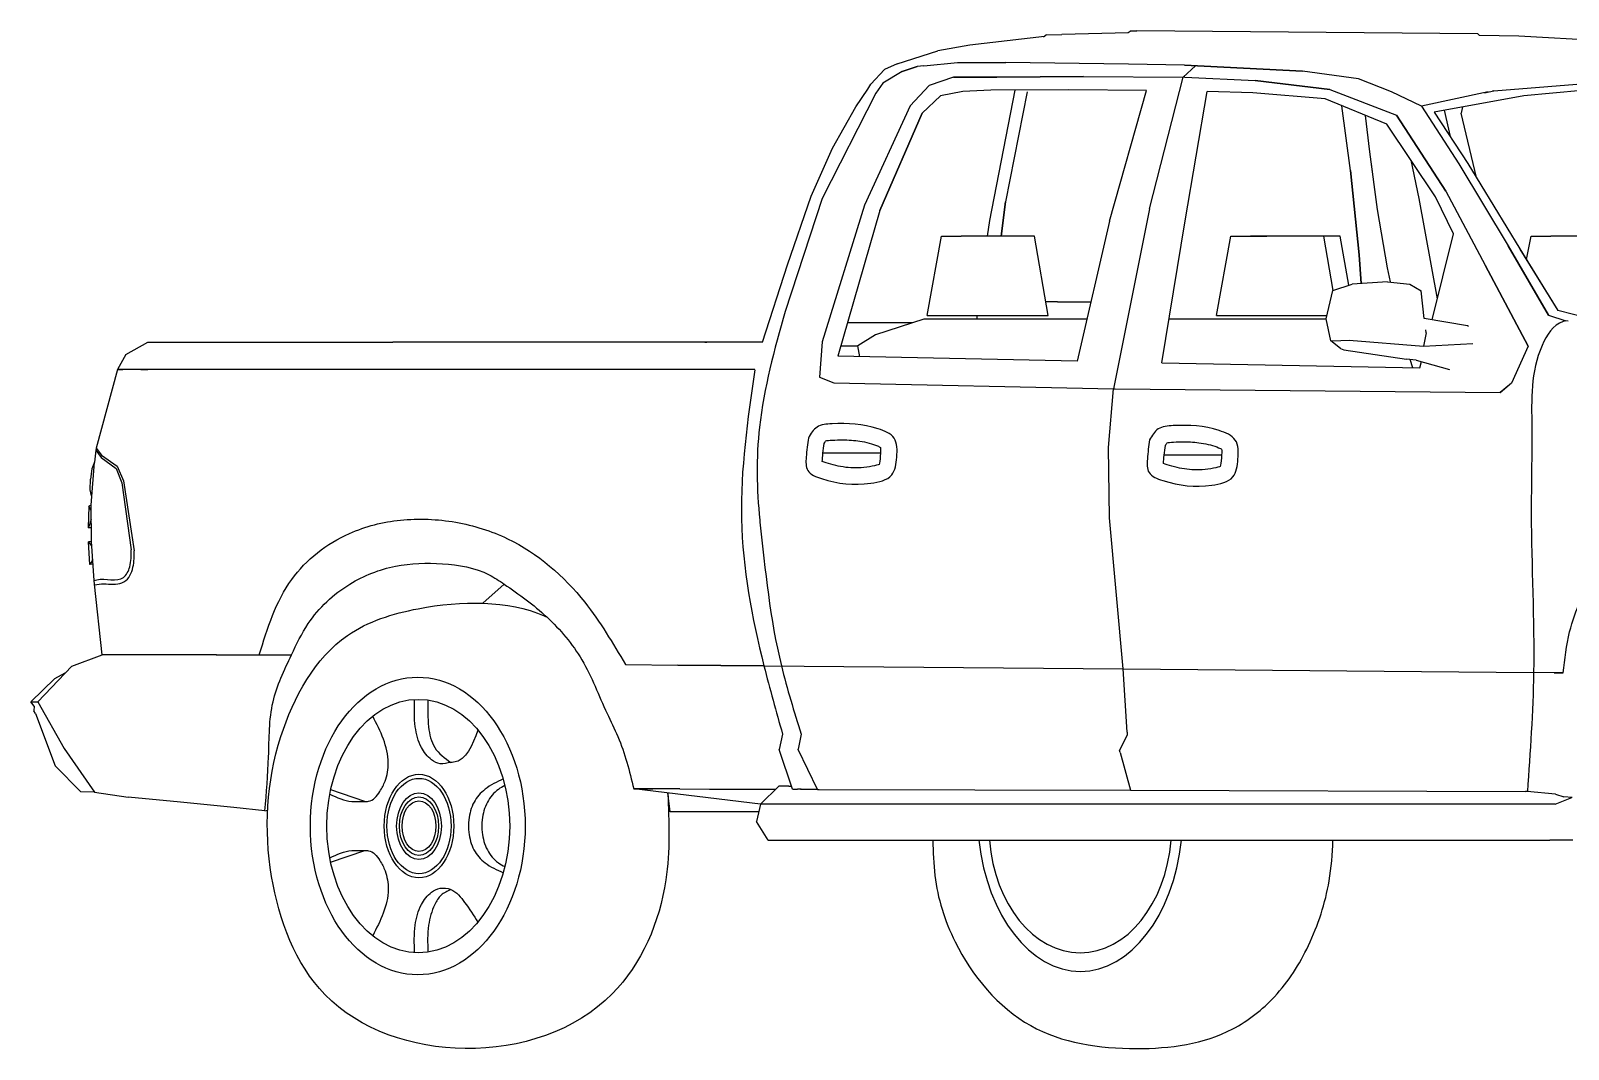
# Model space of a CAD drawing. Header units: metres. Extents: x -3392 to 1683, y -1 to 1954.
# Drawn here: x -3392 to -441, y -1 to 1954 of the extents above; entities that cross this region are included whole.
import ezdxf

# ---------------------------------------------------------------- set-up
doc = ezdxf.new("R2010")
doc.units = ezdxf.units.M
doc.layers.add('ceco.net 244', color=7, linetype='Continuous')

msp = doc.modelspace()

# ---------------------------------------------------------------- linework, layer by layer
msp.add_line((-2942.7, 456.6), (-2937.5, 457.6))
at = {"layer": 'ceco.net 244'}
for p, q in [((-1285.1, 1950.2), (-1412.6, 1947.1)), ((-1279.8, 1954), (-1285.7, 1949.8)), ((-1279.8, 1954), (-1268.5, 1954)), ((-614.2, 1948.2), (-1268.5, 1954)), ((-610.8, 1944.8), (-614.2, 1948.2)), ((-1589.7, 1926.3), (-1650.8, 1915.2)), ((-1446.3, 1943.1), (-1589.7, 1926.3)), ((-1442.2, 1946.2), (-1447.9, 1941.9)), ((-1442.2, 1946.2), (-1412.6, 1947.1)), ((-1412.6, 1947.1), (-1412.6, 1947.1)), ((-535.6, 1943.5), (-611, 1945.1)), ((-323.2, 1931.4), (-535.6, 1943.5)), ((-1728.7, 1890.8), (-1753.3, 1879.4)), ((-1728.7, 1890.8), (-1650.8, 1915.2)), ((-1677.7, 1886.6), (-1612.8, 1892.9)), ((-1612.8, 1892.9), (-1520.6, 1893.2)), ((-1284.6, 1889.9), (-1520.7, 1893.2)), ((-1177.5, 1887.9), (-1284.6, 1889.9)), ((-1753.3, 1879.4), (-1779.7, 1851.5)), ((-1719.5, 1875.5), (-1756.7, 1853.1)), ((-1690.8, 1885.3), (-1719.5, 1875.5)), ((-1719.5, 1875.5), (-1690.7, 1885.3)), ((-1677.7, 1886.6), (-1690.8, 1885.3)), ((-1620.8, 1864.7), (-1667.7, 1848.8)), ((-1620.8, 1864.7), (-1667.7, 1848.8)), ((-1620.8, 1864.7), (-1537.6, 1865)), ((-1537.7, 1865), (-1620.8, 1864.7)), ((-1371.1, 1865.9), (-1537.7, 1865)), ((-1537.6, 1865), (-1371.1, 1865.9)), ((-1371.1, 1865.9), (-1179.8, 1864.8)), ((-1244.5, 1612.3), (-1179.8, 1864.8)), ((-1179.8, 1864.9), (-1156.2, 1886.8)), ((-1179.8, 1864.9), (-1179.8, 1864.8)), ((-1176.4, 1864.8), (-1179.8, 1864.9)), ((-1177.6, 1887.9), (-950.5, 1876.5)), ((-950.5, 1876.4), (-1177.5, 1887.9)), ((-1176.4, 1864.8), (-1041.8, 1858.8)), ((-1158.1, 1885.1), (-1158, 1885.1)), ((-1158, 1885.1), (-1158, 1885.1)), ((-843.2, 1862), (-950.5, 1876.5)), ((-843.2, 1861.9), (-950.5, 1876.4)), ((-843.2, 1861.9), (-843.2, 1862)), ((-780.2, 1837), (-843.2, 1861.9)), ((-1769.8, 1833.9), (-1873, 1632)), ((-1808.4, 1808.2), (-1784.9, 1842)), ((-1784.9, 1842), (-1779.7, 1851.5)), ((-1756.7, 1853.1), (-1769.8, 1833.9)), ((-1667.7, 1848.8), (-1703.8, 1809.8)), ((-1602.9, 1837.2), (-1645.7, 1829.3)), ((-1549.3, 1839.7), (-1602.9, 1837.2)), ((-1502.8, 1840), (-1551.9, 1589.5)), ((-1399.3, 1840.8), (-1549.3, 1839.7)), ((-1479.4, 1836.8), (-1521, 1625.9)), ((-1250.2, 1839.5), (-1399.3, 1840.8)), ((-1321.4, 1588.7), (-1250.2, 1839.5)), ((-1176.1, 1588.8), (-1133.5, 1837.5)), ((-1046.4, 1834.8), (-1133.5, 1837.5)), ((-1133.5, 1837.5), (-1133.5, 1837.5)), ((-907.1, 1823.1), (-1046.4, 1834.8)), ((-1046.4, 1834.8), (-1046.4, 1834.8)), ((-1041.8, 1858.8), (-898.1, 1841.4)), ((-898.1, 1841.4), (-1041.8, 1858.8)), ((-898.1, 1841.4), (-770.4, 1792.1)), ((-894.8, 1840.1), (-894.8, 1840.1)), ((-894.8, 1840.1), (-894.8, 1840.1)), ((-780.2, 1837), (-780.2, 1837.1)), ((-722.6, 1809.4), (-780.2, 1837)), ((-594.1, 1836.5), (-722.6, 1809.4)), ((-601.3, 1834.9), (-583.8, 1838.7)), ((-583.9, 1838.7), (-586.2, 1838.2)), ((-583.8, 1838.7), (-356, 1856.8)), ((-414.8, 1839.5), (-526.1, 1829.1)), ((-1853.2, 1728.7), (-1808.4, 1808.2)), ((-1703.8, 1809.8), (-1791.5, 1619.5)), ((-1645.7, 1829.3), (-1680.8, 1796.1)), ((-1645.7, 1829.3), (-1680.8, 1796.1)), ((-789.1, 1774.4), (-907.1, 1823.1)), ((-907.1, 1823.1), (-907.1, 1823.1)), ((-858.9, 1685.5), (-875, 1809.9)), ((-858.9, 1685.5), (-875, 1809.9)), ((-834.9, 1817), (-834.9, 1817)), ((-834.8, 1817), (-834.8, 1817)), ((-722.6, 1809.4), (-650.8, 1698.5)), ((-526.1, 1829.1), (-697.8, 1797.9)), ((-526, 1829.1), (-697.8, 1797.9)), ((-678.7, 1801.4), (-667.2, 1751)), ((-643.5, 1807.8), (-646.4, 1796.1)), ((-1762.1, 1609), (-1680.8, 1796.1)), ((-1680.8, 1796.1), (-1762.1, 1609.1)), ((-821.4, 1721.5), (-829.8, 1791.2)), ((-695.4, 1635.2), (-789.1, 1774.4)), ((-789.1, 1774.4), (-789.1, 1774.4)), ((-770.4, 1792.1), (-675.7, 1646.2)), ((-675.7, 1646.2), (-770.4, 1792.1)), ((-697.8, 1797.9), (-633.3, 1698.9)), ((-616.9, 1672), (-646.4, 1796.1)), ((-1894.2, 1636.2), (-1853.2, 1728.7)), ((-806.7, 1610.8), (-821.4, 1721.5)), ((-815.7, 1678.6), (-821.4, 1721.5)), ((-858.9, 1685.5), (-842.3, 1523.7)), ((-842.3, 1523.7), (-858.9, 1685.5)), ((-742.7, 1705.4), (-727.5, 1632)), ((-742.7, 1705.4), (-727.5, 1632.1)), ((-657.8, 1709.3), (-657.8, 1709.2)), ((-650.8, 1698.5), (-555.8, 1541.2)), ((-650.8, 1698.5), (-555.8, 1541.2)), ((-633.3, 1698.9), (-533.3, 1535.1)), ((-1873, 1632), (-1944.2, 1415.1)), ((-1873, 1632.1), (-1944.1, 1415.2)), ((-1939.3, 1504.7), (-1894.2, 1636.2)), ((-1521, 1625.9), (-1529.2, 1559.6)), ((-1529.2, 1559.6), (-1521, 1625.9)), ((-727.5, 1632), (-692, 1439.5)), ((-660.7, 1564.3), (-695.4, 1635.2)), ((-675.7, 1646.2), (-600.3, 1503.8)), ((-675.7, 1646.2), (-675.7, 1646.2)), ((-1791.5, 1619.5), (-1872.8, 1357.1)), ((-1791.5, 1619.5), (-1872.8, 1357.1)), ((-1762.1, 1609), (-1842.7, 1329)), ((-1244.5, 1612.4), (-1313.6, 1266.9)), ((-787.4, 1499.1), (-806.7, 1610.8)), ((-605.3, 1623.2), (-605.3, 1623.2)), ((-605.3, 1623.2), (-605.3, 1623.1)), ((-1551.9, 1589.5), (-1555.8, 1559.6)), ((-1321.4, 1588.7), (-1383.2, 1319.9)), ((-1220.6, 1316.6), (-1176.1, 1588.8)), ((-1671.5, 1407.5), (-1644, 1559.6)), ((-1644, 1559.6), (-1606.2, 1559.6)), ((-1465.4, 1559.6), (-1606.2, 1559.6)), ((-1438.8, 1407.5), (-1465.4, 1559.6)), ((-1116, 1407.5), (-1088.5, 1559.6)), ((-1088.5, 1559.6), (-1050.6, 1559.6)), ((-1056.9, 1559.6), (-1019.1, 1559.6)), ((-909.9, 1559.6), (-1050.6, 1559.6)), ((-878.3, 1559.6), (-1019.1, 1559.6)), ((-891.7, 1455.4), (-909.9, 1559.6)), ((-861.8, 1465.3), (-878.3, 1559.6)), ((-702.1, 1399.3), (-660.7, 1564.3)), ((-478.5, 1408), (-555.8, 1541.2)), ((-555.8, 1541.2), (-478.5, 1408)), ((-533.3, 1535.1), (-460.5, 1417)), ((-533.3, 1535.1), (-533.3, 1535)), ((-533.3, 1535), (-460.5, 1417)), ((-520.8, 1514.8), (-511.8, 1559.6)), ((-511.8, 1559.6), (-474, 1559.6)), ((-312.5, 1559.6), (-474, 1559.6)), ((-842.3, 1523.7), (-838.1, 1468.5)), ((-838, 1468.5), (-842.3, 1523.7)), ((-1987.5, 1356.2), (-1939.3, 1504.7)), ((-782.1, 1471.7), (-787.4, 1499.1)), ((-600.3, 1503.8), (-517.7, 1348.7)), ((-517.7, 1348.7), (-600.3, 1503.8)), ((-1928.7, 1462.1), (-1928.6, 1462.6)), ((-905.2, 1400.9), (-892.6, 1455.1)), ((-892.6, 1455.1), (-855.5, 1467.4)), ((-892.6, 1455.1), (-892.6, 1455.1)), ((-787.3, 1471.8), (-855.5, 1467.4)), ((-787.3, 1471.8), (-745, 1467.8)), ((-745, 1467.8), (-722.7, 1454.9)), ((-717.1, 1401.9), (-722.7, 1454.9)), ((-722.7, 1454.9), (-722.7, 1454.9)), ((-1421.3, 1433.8), (-1443.4, 1433.8)), ((-1421.3, 1433.8), (-1421.2, 1433.8)), ((-1421.2, 1433.8), (-1356.9, 1433.8)), ((-400.3, 1401.5), (-460.5, 1417)), ((-400.4, 1401.5), (-460.5, 1417)), ((-1824.1, 1393.6), (-1824.1, 1393.6)), ((-1817.3, 1393.2), (-1824.1, 1393.6)), ((-1699.5, 1393.1), (-1817.3, 1393.2)), ((-1817.3, 1393.2), (-1817.2, 1393.2)), ((-1677.9, 1400.2), (-1770.4, 1370.1)), ((-1364.7, 1400.2), (-1677.9, 1400.2)), ((-1671.5, 1407.5), (-1619.3, 1407.5)), ((-1619.3, 1407.5), (-1438.8, 1407.5)), ((-1575.6, 1407.5), (-1576.6, 1400.2)), ((-1286.9, 1400.2), (-1286.9, 1400.2)), ((-905.1, 1400.2), (-1207, 1400.2)), ((-1116, 1407.5), (-1063.7, 1407.5)), ((-1084.4, 1407.5), (-1032.2, 1407.5)), ((-1063.7, 1407.5), (-903.7, 1407.5)), ((-1032.2, 1407.5), (-903.7, 1407.5)), ((-896.7, 1358.9), (-905.2, 1400.9)), ((-633.9, 1387.7), (-717.1, 1401.9)), ((-632.4, 1386.2), (-633.9, 1387.7)), ((-478.5, 1408), (-445.4, 1397.3)), ((-478.5, 1408), (-478.5, 1408)), ((-440.7, 1396.7), (-445.5, 1397.3)), ((-1770.4, 1370.1), (-1804.3, 1349.3)), ((-896.7, 1358.8), (-877.1, 1359.6)), ((-878.1, 1343.9), (-896.7, 1358.8)), ((-877.1, 1359.6), (-861.5, 1359.7)), ((-861.5, 1359.7), (-718.8, 1348.2)), ((-713.1, 1374.1), (-718.8, 1348.2)), ((-713.1, 1374), (-718.8, 1348.2)), ((-713.1, 1374.1), (-714.3, 1379.9)), ((-713.1, 1374), (-713.1, 1374.1)), ((-3209.4, 1332.4), (-3225.5, 1303.5)), ((-3209.4, 1332.4), (-3167.1, 1356.2)), ((-3167.1, 1356.2), (-3167.1, 1356.2)), ((-3167.1, 1356.2), (-3158, 1356.2)), ((-3158, 1356.2), (-3094.1, 1356.2)), ((-3139.5, 1356.2), (-3139.5, 1356.2)), ((-3136.7, 1356.2), (-3136.7, 1356.2)), ((-3094.1, 1356.2), (-2696.9, 1356.2)), ((-2449.1, 1356.2), (-2696.9, 1356.2)), ((-1994.3, 1356.2), (-2449.1, 1356.2)), ((-2097.9, 1356.2), (-2097.9, 1356.2)), ((-2097.9, 1356.2), (-2094, 1356.2)), ((-2094, 1356.2), (-2094, 1356.2)), ((-1987.5, 1356.2), (-1994.3, 1356.2)), ((-1872.8, 1357.1), (-1878.2, 1288.9)), ((-1873.4, 1349.4), (-1873.4, 1349.4)), ((-1383.2, 1319.9), (-1842.7, 1329)), ((-1836.8, 1349.4), (-1804.2, 1349.4)), ((-1800.6, 1328.2), (-1804.3, 1349.3)), ((-878.1, 1343.9), (-871.7, 1341.5)), ((-871.7, 1341.5), (-751.1, 1323.5)), ((-738.3, 1349.8), (-738.3, 1349.8)), ((-718.8, 1348.2), (-623.9, 1353.3)), ((-717, 1356.4), (-717, 1356.4)), ((-717, 1356.4), (-717, 1356.4)), ((-517.7, 1348.7), (-549.9, 1277.7)), ((-517.7, 1348.7), (-517.7, 1348.7)), ((-3225.4, 1303.5), (-3266.4, 1152.7)), ((-3215.2, 1303.5), (-3225.5, 1303.5)), ((-3225.4, 1303.5), (-3215.2, 1303.5)), ((-3141.1, 1303.5), (-3215.2, 1303.5)), ((-3141.1, 1303.5), (-3215.2, 1303.5)), ((-3183.3, 1303.5), (-3183.3, 1303.5)), ((-3180.5, 1303.5), (-3167.3, 1303.5)), ((-3180.5, 1303.5), (-3180.5, 1303.5)), ((-3167.3, 1303.5), (-3167.3, 1303.5)), ((-2770.8, 1303.5), (-3141.1, 1303.5)), ((-2494.4, 1303.5), (-2770.8, 1303.5)), ((-2494.4, 1303.5), (-2770.8, 1303.5)), ((-2646.6, 1303.5), (-2646.6, 1303.5)), ((-2631.5, 1303.5), (-2631.5, 1303.5)), ((-2002.2, 1303.5), (-2494.4, 1303.5)), ((-2002.2, 1303.4), (-2002.2, 1303.5)), ((-2002.2, 1303.5), (-2002.2, 1303.5)), ((-2002.2, 1303.5), (-2002.2, 1303.5)), ((-2002.2, 1303.2), (-2002.2, 1303.3)), ((-1220.6, 1316.6), (-725.3, 1306.8)), ((-732.7, 1321.7), (-751.1, 1323.5)), ((-751.1, 1323.5), (-751.1, 1323.5)), ((-738.8, 1307.1), (-744.2, 1322.8)), ((-732.7, 1321.7), (-668.6, 1303.5)), ((-725.3, 1306.8), (-722.3, 1318.8)), ((-722.3, 1318.8), (-722.3, 1318.8)), ((-1878.2, 1288.9), (-1850.2, 1277.8)), ((-1878.1, 1288.9), (-1850.3, 1277.8)), ((-1850.3, 1277.8), (-1850.2, 1277.8)), ((-1850.2, 1277.8), (-1313.5, 1266.9)), ((-571.6, 1259.7), (-549.9, 1277.8)), ((-549.9, 1277.7), (-571.6, 1259.7)), ((-1323.3, 1153.8), (-1313.5, 1266.9)), ((-1313.6, 1266.9), (-1310.2, 1266.8)), ((-1310.2, 1266.8), (-571.6, 1259.7)), ((-1227.8, 1266), (-1227.8, 1266)), ((-3266.4, 1152.7), (-3266.9, 1148.6)), ((-3266.4, 1152.7), (-3256, 1139.1)), ((-1321.6, 1018.9), (-1323.3, 1153.8)), ((-3276.2, 1043.4), (-3269.8, 1126)), ((-3269.8, 1126), (-3274.8, 1113.1)), ((-3266.9, 1148.6), (-3269.8, 1126)), ((-3266.9, 1148.6), (-3256.7, 1134.7)), ((-3256.7, 1134.7), (-3228.2, 1113.9)), ((-3256.7, 1134.7), (-3256.7, 1134.7)), ((-3256, 1139.1), (-3226.2, 1118)), ((-1871.3, 1143.6), (-1760.9, 1143.6)), ((-1216.4, 1140), (-1106, 1140)), ((-3278, 1073), (-3277.6, 1093.1)), ((-3274.8, 1113.1), (-3277.6, 1093.1)), ((-3228.2, 1113.9), (-3217.3, 1085.9)), ((-3226.2, 1118), (-3214.1, 1089.7)), ((-3275.5, 1061.4), (-3278, 1073)), ((-3217.3, 1085.9), (-3199.4, 957.4)), ((-3214.1, 1089.7), (-3193.6, 955.8)), ((-3280.7, 1041.6), (-3282.1, 999.5)), ((-3276.2, 1043.4), (-3280.7, 1041.6)), ((-3276.2, 1033), (-3280.7, 1041.6)), ((-3275.7, 973.2), (-3276.2, 1043.4)), ((-3275.5, 1061.4), (-3274.8, 1061.3)), ((-3279.4, 1005.2), (-3282.1, 999.5)), ((-3276, 1016.2), (-3279.4, 1005.2)), ((-1295, 728.8), (-1321.6, 1018.9)), ((-3276.5, 1000), (-3282.1, 999.5)), ((-3276.5, 1000), (-3275.9, 1000.1)), ((-3275.7, 973.1), (-3281.3, 972.7)), ((-3278.7, 929.3), (-3281.3, 972.7)), ((-3275.1, 965.1), (-3281.3, 972.7)), ((-3270.3, 898.4), (-3275.7, 973.2)), ((-3274.8, 934.9), (-3278.7, 929.3)), ((-3273.2, 930), (-3278.7, 929.3)), ((-3273.3, 939.9), (-3274.8, 934.9)), ((-3273.2, 930), (-3272.6, 930.2)), ((-3202.1, 924.8), (-3202.1, 924.8)), ((-3269.8, 891.6), (-3270.3, 898.4)), ((-3254.7, 755.8), (-3269.9, 891.6)), ((-3269.9, 891.6), (-3269.8, 891.6)), ((-2483.2, 891.8), (-2524.3, 855.1)), ((-2483, 891.8), (-2483.2, 891.8)), ((-3313.5, 734.4), (-3254.7, 755.8)), ((-3252.2, 755.8), (-3254.7, 755.8)), ((-3163.5, 755.8), (-3252.2, 755.8)), ((-3252.2, 755.8), (-3252.2, 755.8)), ((-3035.8, 755.8), (-3163.5, 755.8)), ((-3163.5, 755.8), (-3163.5, 755.8)), ((-3035.9, 755.8), (-2962.2, 755.8)), ((-3035.8, 755.8), (-2953.3, 755.8)), ((-2953.3, 755.8), (-2891.7, 755.8)), ((-2891.7, 755.8), (-2891.7, 755.8)), ((-3345.7, 710.7), (-3392.1, 665.6)), ((-3378.6, 665.6), (-3313.5, 734.4)), ((-3345.7, 710.7), (-3326.1, 721.1)), ((-2250.6, 737.1), (-2149.9, 736.3)), ((-2149.9, 736.3), (-1984.6, 734.8)), ((-1984.6, 734.8), (-2149.8, 736.3)), ((-1984.5, 734.7), (-1295, 728.8)), ((-1295, 728.8), (-507.1, 721.8)), ((-1287.6, 607.2), (-1295, 728.8)), ((-467.4, 721.5), (-507.2, 721.8)), ((-467.4, 721.5), (-507.1, 721.8)), ((-450.4, 721.3), (-467.4, 721.5)), ((-467.4, 721.5), (-450.4, 721.3)), ((-3392.1, 665.6), (-3378.6, 665.6)), ((-3385.6, 657.2), (-3392.1, 665.6)), ((-3385.6, 657.2), (-3386, 648.3)), ((-3378.6, 665.6), (-3327.7, 576.3)), ((-3378.6, 665.6), (-3378.6, 665.6)), ((-3383.1, 643.1), (-3386, 648.3)), ((-3383.1, 643.1), (-3345.3, 543)), ((-1948.8, 603.5), (-1955.3, 574.4)), ((-1912.9, 603.7), (-1918.7, 574.7)), ((-1287.2, 601.9), (-1301.9, 572.9)), ((-1287.6, 607.2), (-1287.2, 601.9)), ((-3327.7, 576.4), (-3327.7, 576.3)), ((-3327.7, 576.3), (-3269.7, 492)), ((-1929.9, 497.8), (-1955.3, 574.2)), ((-1918.7, 574.5), (-1918.7, 574.7)), ((-1882, 497.7), (-1918.7, 574.5)), ((-1300.7, 568.6), (-1301.9, 572.9)), ((-1300.7, 568.6), (-1280.7, 495.9)), ((-3345.3, 543), (-3296.2, 493.2)), ((-1991.2, 469.1), (-1955.9, 503.9)), ((-1936.6, 503.9), (-1955.9, 503.9)), ((-1936.6, 503.9), (-1932, 503.9)), ((-1885, 503.9), (-1885, 503.9)), ((-3269.7, 492), (-3296.2, 493.2)), ((-3269.7, 492), (-3205, 482.9)), ((-3104.4, 473), (-3205, 482.9)), ((-3002.5, 462.7), (-3104.5, 473)), ((-2751, 474.6), (-2816.3, 496.6)), ((-1991.2, 469.1), (-2234.3, 498.6)), ((-2198, 498.5), (-2234.3, 498.6)), ((-2234.3, 498.6), (-2197.9, 498.5)), ((-2145.9, 498.4), (-2198, 498.5)), ((-2164.9, 454.6), (-2169.2, 490.7)), ((-2145.9, 498.4), (-2089.3, 498.3)), ((-2089.3, 498.3), (-1962, 497.9)), ((-1929.9, 497.8), (-1920, 497.8)), ((-1915.2, 497.8), (-1920, 497.8)), ((-1920, 497.8), (-1920, 497.8)), ((-1915.2, 497.8), (-1914.2, 497.8)), ((-1913.1, 497.8), (-1914.2, 497.8)), ((-1913.1, 497.8), (-1882, 497.7)), ((-1913.1, 497.7), (-1913.1, 497.8)), ((-1913.1, 497.8), (-1913.1, 497.8)), ((-1882, 497.7), (-1913.1, 497.7)), ((-1882, 497.7), (-1881.3, 497.7)), ((-1881.3, 497.7), (-1878.4, 497.6)), ((-1878.4, 497.7), (-1280.7, 495.9)), ((-1866.9, 497.6), (-1866.9, 497.6)), ((-1280.7, 495.9), (-522.7, 493.7)), ((-519.1, 493.7), (-522.7, 493.7)), ((-522.6, 493.7), (-522.6, 493.7)), ((-464.9, 488.6), (-519.2, 493.7)), ((-519, 493.7), (-519.1, 493.7)), ((-465.6, 469.1), (-433.8, 481.9)), ((-464.9, 488.6), (-449.3, 483.3)), ((-464.9, 488.6), (-464.9, 488.6)), ((-449.3, 483.3), (-449.3, 483.3)), ((-433.2, 481.9), (-449.3, 483.3)), ((-2942.7, 456.6), (-3002.5, 462.7)), ((-3002.4, 462.7), (-3002.5, 462.7)), ((-1994.7, 454.6), (-2164.9, 454.6)), ((-1991.2, 469.1), (-1999.1, 435.9)), ((-465.6, 469.1), (-1991.2, 469.1)), ((-1976.6, 399.9), (-1999.1, 435.9)), ((-1976.6, 399.9), (-1973.2, 399.9)), ((-1973.2, 399.9), (-476.1, 399.9)), ((-432.1, 399.9), (-476.1, 399.9)), ((-2816.4, 358.2), (-2751, 380))]:
    msp.add_line(p, q, dxfattribs=at)
for centre, major_axis, ratio in [((-2649.1, 427.3), (0, 285.7), 0.721479), ((-2648.2, 427.3), (0, 243.2), 0.721535), ((-2646.8, 427.3), (0, -99.3), 0.672517), ((-2646.8, 427.3), (0, -91.5), 0.672472), ((-2646.8, 427.1), (0, -63.8), 0.672535), ((-2646.8, 427.1), (0, -56.1), 0.672418), ((-2646.8, 427.1), (0, 48.5), 0.672498)]:
    msp.add_ellipse(centre, major_axis=major_axis, ratio=ratio, dxfattribs=at)
for centre, major_axis, ratio, start_param, end_param in [((-1377.7, 451), (1, -302.8), 0.651763, 4.879994, 7.682137), ((-1377.5, 427.3), (0, -243.2), 0.721547, 4.82527, 7.741101)]:
    msp.add_ellipse(centre, major_axis=major_axis, ratio=ratio, start_param=start_param, end_param=end_param, dxfattribs=at)
for points, knots in [([(-1944.2, 1415.1), (-1964.5, 1341.8), (-2000.8, 1210.8), (-1998.9, 1072.5), (-1982.4, 919.5), (-1968.5, 779.4), (-1926.7, 647.1), (-1912.9, 603.7)], [0, 0, 0, 0, 227.230069, 405.79848, 409.665119, 688.991042, 825.234975, 825.234975, 825.234975, 825.234975]), ([(-445.4, 1397.3), (-447.1, 1396.9), (-468.5, 1390.8), (-514.3, 1319.2), (-508.7, 1190.5), (-514.7, 981), (-501.1, 747.6), (-513.7, 569.7), (-519, 493.7)], [0, 0, 0, 0, 5.127861, 66.456743, 224.339, 389.576659, 695.661933, 924.092028, 924.092028, 924.092028, 924.092028]), ([(-2002.2, 1303.2), (-2016, 1207.7), (-2043.5, 1017.6), (-1999.3, 782.1), (-1961.2, 647.1), (-1948.8, 603.5)], [0, 0, 0, 0, 287.478515, 572.711123, 708.82853, 708.82853, 708.82853, 708.82853]), ([(-1899.3, 1172.2), (-1894.6, 1180.4), (-1884.6, 1197.6), (-1832, 1201.4), (-1784.5, 1199.1), (-1728.1, 1175.6), (-1728.9, 1135.7), (-1734.4, 1094), (-1800.3, 1079.5), (-1850.5, 1085), (-1904.8, 1105.2), (-1903.8, 1140.2), (-1901, 1160.4), (-1899.3, 1172.2)], [0, 0, 0, 0, 26.697777, 56.185818, 145.268918, 180.835784, 217.842003, 253.280757, 296.482662, 391.469723, 421.928855, 447.851063, 484.841666, 484.841666, 484.841666, 484.841666]), ([(-1244.3, 1168.6), (-1239.6, 1176.7), (-1229.7, 1194), (-1177, 1197.8), (-1129.6, 1195.5), (-1073.1, 1172), (-1074, 1132.1), (-1079.5, 1090.3), (-1145.3, 1075.8), (-1195.5, 1081.3), (-1249.9, 1101.5), (-1248.9, 1136.6), (-1246, 1156.7), (-1244.3, 1168.6)], [0, 0, 0, 0, 26.697777, 56.185818, 145.268918, 180.835784, 217.842003, 253.280757, 296.482662, 391.469723, 421.928855, 447.851063, 484.841666, 484.841666, 484.841666, 484.841666]), ([(-1865.6, 1166.8), (-1862.4, 1167.7), (-1846, 1168.7), (-1822.2, 1168.6), (-1811.2, 1167.9), (-1789, 1164.4), (-1775.6, 1160.9), (-1764, 1156), (-1761.9, 1154.9), (-1760.9, 1154.2)], [0.0364557, 0.0364557, 0.0364557, 0.0364557, 0.0756913, 0.0756913, 0.1149268, 0.1149268, 0.1560654, 0.1560654, 0.1686586, 0.1686586, 0.1686586, 0.1686586]), ([(-1210.6, 1163.2), (-1207.5, 1164.1), (-1191, 1165), (-1167.2, 1165), (-1156.3, 1164.3), (-1134.1, 1160.8), (-1120.7, 1157.3), (-1109, 1152.4), (-1107, 1151.2), (-1106, 1150.6)], [0.0364557, 0.0364557, 0.0364557, 0.0364557, 0.0756913, 0.0756913, 0.1149268, 0.1149268, 0.1560654, 0.1560654, 0.1686586, 0.1686586, 0.1686586, 0.1686586]), ([(-1763.5, 1121.4), (-1766.5, 1119.7), (-1784.4, 1115.9), (-1811.8, 1114.2), (-1824.2, 1115), (-1848.9, 1119.4), (-1864.6, 1123.7), (-1872.6, 1127)], [0.2650667, 0.2650667, 0.2650667, 0.2650667, 0.3126538, 0.3126538, 0.3602409, 0.3602409, 0.4018551, 0.4018551, 0.4018551, 0.4018551]), ([(-1108.6, 1117.8), (-1111.6, 1116), (-1129.5, 1112.2), (-1156.9, 1110.6), (-1169.3, 1111.3), (-1193.9, 1115.8), (-1209.7, 1120.1), (-1217.6, 1123.4)], [0.2650667, 0.2650667, 0.2650667, 0.2650667, 0.3126538, 0.3126538, 0.3602409, 0.3602409, 0.4018551, 0.4018551, 0.4018551, 0.4018551]), ([(-450.4, 721.3), (-447.3, 747.7), (-439.4, 817.1), (-390.6, 920.3), (-314.5, 1000.7), (-226.2, 1047.6), (-134.7, 1064.6), (-38.9, 1055.3), (59.9, 1030.3), (151.7, 966.2), (207.1, 906.1), (236.1, 874.6)], [0, 0, 0, 0, 79.627056, 208.740028, 334.394419, 404.645053, 505.833413, 608.195009, 691.875704, 808.533036, 937.083294, 937.083294, 937.083294, 937.083294]), ([(-2953.3, 755.8), (-2937.6, 807.1), (-2907.7, 904.4), (-2795.6, 991.5), (-2681.3, 1019.5), (-2576.1, 1015.1), (-2446.3, 974.9), (-2331.2, 874.5), (-2274.7, 778.2), (-2250.6, 737.1)], [0, 0, 0, 0, 157.63277, 299.393089, 400.448139, 506.584541, 611.183803, 803.132905, 946.022266, 946.022266, 946.022266, 946.022266]), ([(-3270.3, 898.4), (-3268.7, 899), (-3250.7, 904.9), (-3216.6, 890.9), (-3199, 928.1), (-3199.3, 946.6), (-3199.4, 957.4)], [0, 0, 0, 0, 5.117117, 56.852414, 80.358063, 113.057544, 113.057544, 113.057544, 113.057544]), ([(-3269.7, 890), (-3257.7, 893.9), (-3246.9, 891.4), (-3222.6, 891.2), (-3210.4, 895.1), (-3197.4, 914.1), (-3194.9, 925.6), (-3193.4, 942.7), (-3193.5, 949.3), (-3193.6, 955.8)], [0, 0, 0, 0, 0.0366542, 0.0366542, 0.0651034, 0.0651034, 0.0935525, 0.0935525, 0.1130575, 0.1130575, 0.1130575, 0.1130575]), ([(-2942.7, 456.6), (-2939.7, 491), (-2933.7, 560.5), (-2935.4, 664.5), (-2895.7, 747.3), (-2856.3, 830.2), (-2787.5, 894.6), (-2694, 931.2), (-2601.4, 933.7), (-2527.8, 921.7), (-2463.9, 878.9), (-2398.1, 831.3), (-2327.2, 747.3), (-2296.3, 662.3), (-2255.3, 582.9), (-2242.9, 532.8), (-2234.5, 498.6)], [0.003165, 0.003165, 0.003165, 0.003165, 0.107104, 0.212765, 0.309591, 0.377713, 0.487933, 0.582072, 0.672402, 0.764437, 0.798474, 0.901658, 1.0082, 1.121655, 1.170784, 1.27577, 1.27577, 1.27577, 1.27577]), ([(-2169.2, 490.7), (-2166.9, 435.1), (-2161.3, 299), (-2261.7, 61.7), (-2553.6, -34.7), (-2848.4, 65.1), (-2949.4, 337.9), (-2935.7, 588.8), (-2820.5, 796.5), (-2619, 859.8), (-2473.6, 861.3), (-2403.1, 829.4), (-2401.6, 828.7)], [0.000349, 0.000349, 0.000349, 0.000349, 0.1673, 0.408955, 0.710329, 0.998609, 1.247429, 1.516642, 1.749291, 1.894251, 2.136544, 2.142097, 2.142097, 2.142097, 2.142097]), ([(-2533.6, 611.5), (-2544.5, 582.3), (-2556.2, 551.3), (-2590.8, 548.8), (-2605.5, 544.1), (-2627.2, 555.9), (-2645.9, 580), (-2656.6, 621.2), (-2655.8, 652.6), (-2655.3, 670.2)], [0, 0, 0, 0, 77.646599, 82.563182, 103.390622, 121.413022, 152.009774, 193.230636, 246.04186, 246.04186, 246.04186, 246.04186]), ([(-2629.7, 669.1), (-2630, 652), (-2630.5, 621.3), (-2620.6, 574.7), (-2597.3, 557.7), (-2585.5, 549.1)], [0, 0, 0, 0, 51.657663, 92.87891, 135.189478, 135.189478, 135.189478, 135.189478]), ([(-2818, 488.5), (-2804.1, 482), (-2782.6, 471.8), (-2757, 475.2), (-2736.3, 473.7), (-2722.2, 492), (-2709.1, 516.7), (-2700.4, 569.1), (-2720.8, 609.1), (-2735.6, 638.1)], [0, 0, 0, 0, 44.440538, 69.302024, 76.381556, 105.356805, 127.232452, 163.271597, 257.485866, 257.485866, 257.485866, 257.485866]), ([(-2485.5, 517.7), (-2497.5, 511.8), (-2519.4, 501.3), (-2544, 473.5), (-2551.9, 443), (-2551.9, 411.5), (-2544, 381), (-2519.6, 353), (-2497.3, 343.2), (-2485.1, 337.7)], [0, 0, 0, 0, 39.928783, 72.499662, 107.457595, 131.799274, 166.759493, 199.335902, 239.195375, 239.195375, 239.195375, 239.195375]), ([(-2481.9, 504.9), (-2486.2, 502.7), (-2500.1, 495.4), (-2518.2, 473.2), (-2526.3, 443), (-2526.3, 411.5), (-2518.2, 381.2), (-2500.2, 359), (-2486.2, 351.7), (-2481.9, 349.5)], [0, 0, 0, 0, 14.479013, 47.053774, 82.006787, 106.350988, 141.308786, 173.888879, 188.387446, 188.387446, 188.387446, 188.387446]), ([(-1660.5, 399.9), (-1659.5, 377.3), (-1658.4, 310.1), (-1615.3, 176), (-1487.5, 21.6), (-1275.8, -9.6), (-1105.7, 13.5), (-995.9, 99.6), (-932.9, 199.3), (-898.7, 304.3), (-893.4, 373.7), (-892.3, 399.9)], [0.05187, 0.05187, 0.05187, 0.05187, 0.119705, 0.252434, 0.469247, 0.676974, 0.865639, 0.966962, 1.084593, 1.215135, 1.293471, 1.293471, 1.293471, 1.293471]), ([(-2818, 366.2), (-2804.2, 372.7), (-2782.6, 382.9), (-2757.1, 379.5), (-2736.3, 380.9), (-2722.2, 362.6), (-2709.1, 337.9), (-2700.6, 285.4), (-2720.9, 245.5), (-2735.7, 216.5)], [0, 0, 0, 0, 44.43811, 69.246968, 76.378818, 105.353167, 127.501342, 163.30661, 257.551734, 257.551734, 257.551734, 257.551734]), ([(-2655.4, 184.3), (-2655.9, 202), (-2656.7, 233.4), (-2646, 274.4), (-2627.1, 299), (-2605.8, 309.8), (-2579.1, 306.5), (-2556.5, 278), (-2541.8, 255.5), (-2533.7, 243)], [0, 0, 0, 0, 52.854915, 94.083972, 124.664958, 142.690284, 163.485472, 199.657913, 245.171675, 245.171675, 245.171675, 245.171675]), ([(-2585.6, 305.4), (-2592.3, 302.3), (-2605.8, 296.2), (-2620.6, 270.9), (-2631.3, 234), (-2630.3, 202.8), (-2629.8, 185.4)], [0, 0, 0, 0, 21.672555, 43.34511, 84.5704, 136.297401, 136.297401, 136.297401, 136.297401])]:
    msp.add_open_spline(points, degree=3, knots=knots, dxfattribs=at)
for points in [[(-1872.6, 1127), (-1872.5, 1135.3), (-1870.8, 1149.7), (-1869.1, 1161.7)], [(-1869.1, 1161.7), (-1867.5, 1164.3), (-1866.2, 1166.1), (-1865.6, 1166.8)], [(-1760.9, 1154.2), (-1760, 1149.8), (-1762.1, 1125), (-1763.5, 1121.4)], [(-1217.6, 1123.4), (-1217.6, 1131.7), (-1215.8, 1146), (-1214.1, 1158)], [(-1214.1, 1158), (-1212.6, 1160.6), (-1211.3, 1162.4), (-1210.6, 1163.2)], [(-1106, 1150.6), (-1105.1, 1146.1), (-1107.2, 1121.4), (-1108.6, 1117.8)]]:
    msp.add_open_spline(points, degree=3, dxfattribs=at)

doc.saveas('drawing.dxf')
